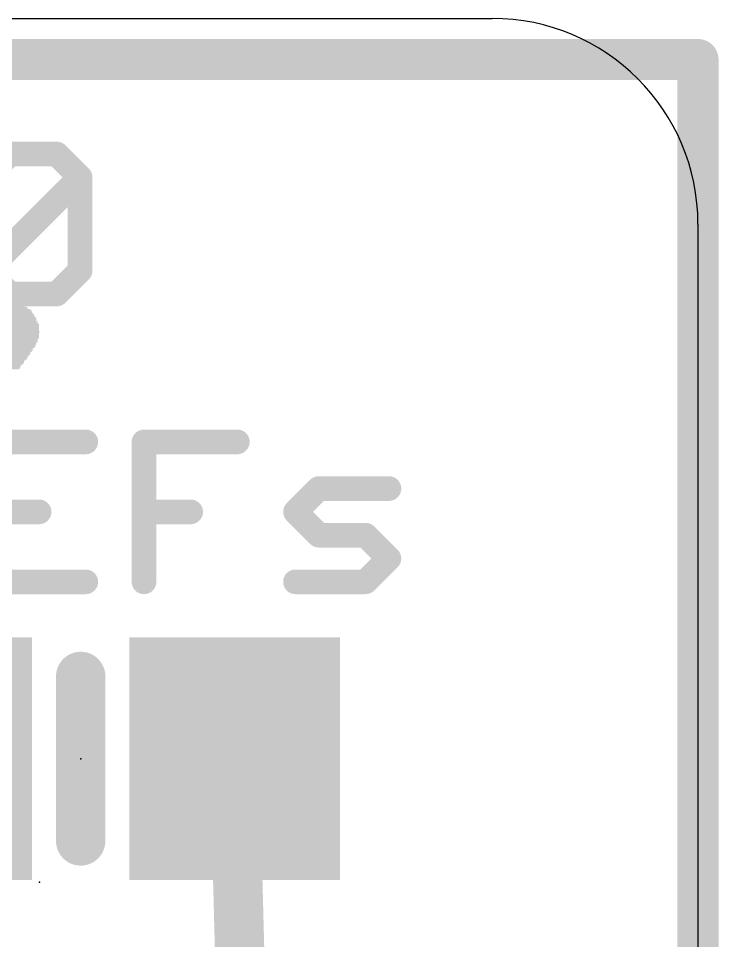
# Model space of a CAD drawing. Extents: x -0.1 to 12.8, y -0.1 to 16.5.
# Drawn here: x 8.51 to 12.83, y 10.81 to 16.51 of the extents above; entities that cross this region are included whole.
import ezdxf

# ---------------------------------------------------------------- set-up
doc = ezdxf.new("R2010")
doc.units = 0
for name, color, linetype in [('1', 12, 'CONTINUOUS'), ('20', 53, 'CONTINUOUS'), ('21', 40, 'CONTINUOUS'), ('22', 6, 'CONTINUOUS'), ('23', 40, 'CONTINUOUS'), ('24', 6, 'CONTINUOUS')]:
    doc.layers.add(name, color=color, linetype=linetype)

# ---------------------------------------------------------------- blocks, each defined once
blk = doc.blocks.new('RECT')
blk.add_solid([(-0.5, -0.5), (0.5, -0.5), (-0.5, 0.5), (0.5, 0.5)])

msp = doc.modelspace()

# ---------------------------------------------------------------- linework, layer by layer
at = {"layer": '1'}
for points, const_width in [([(0, 16.256), (12.7, 16.256)], 0.254), ([(12.7, 16.256), (12.7, 0)], 0.254), ([(9.84, 11.938), (9.906, 9.398)], 0.3048)]:
    msp.add_lwpolyline(points, dxfattribs=dict(at, const_width=const_width))
for points, const_width in [([(12.7635, 16.256, 1), (12.6365, 16.256)], 0.127), ([(12.7, 16.1925, 1), (12.7, 16.3195)], 0.127), ([(9.9162, 11.94, 1), (9.7638, 11.936)], 0.1524)]:
    msp.add_lwpolyline(points, format="xyb", dxfattribs=dict(at, const_width=const_width))
at = {"layer": '20'}
for p, q in [((1.27, 16.51), (11.43, 16.51)), ((12.7, 15.24), (12.7, 1.27))]:
    msp.add_line(p, q, dxfattribs=at)
msp.add_arc((11.43, 15.24), 1.27, 0, 90, dxfattribs=at)
at = {"layer": '21'}
for points, const_width in [([(8.3098, 15.5285), (8.4539, 15.6725)], 0.1524), ([(8.4539, 15.6725), (8.742, 15.6725)], 0.1524), ([(8.742, 15.6725), (8.886, 15.5285)], 0.1524), ([(8.3098, 14.9523), (8.886, 15.5285)], 0.1524), ([(8.886, 15.5285), (8.886, 14.9523)], 0.1524), ([(8.4539, 14.8082), (8.3098, 14.9523)], 0.1524), ([(8.886, 14.9523), (8.742, 14.8082)], 0.1524), ([(8.742, 14.8082), (8.4539, 14.8082)], 0.1524), ([(8.9212, 13.8945), (8.345, 13.8945)], 0.1524), ([(9.2805, 13.0302), (9.2805, 13.8945)], 0.1524), ([(9.2805, 13.8945), (9.8567, 13.8945)], 0.1524), ([(10.216, 13.4624), (10.3601, 13.6064)], 0.1524), ([(10.3601, 13.6064), (10.7923, 13.6064)], 0.1524), ([(8.345, 13.4624), (8.6331, 13.4624)], 0.1524), ([(9.2805, 13.4624), (9.5686, 13.4624)], 0.1524), ([(10.3601, 13.3183), (10.216, 13.4624)], 0.1524), ([(10.6482, 13.3183), (10.3601, 13.3183)], 0.1524), ([(10.7923, 13.1743), (10.6482, 13.3183)], 0.1524), ([(10.6482, 13.0302), (10.7923, 13.1743)], 0.1524), ([(8.345, 13.0302), (8.9212, 13.0302)], 0.1524), ([(10.216, 13.0302), (10.6482, 13.0302)], 0.1524), ([(8.89, 11.43), (8.89, 12.446)], 0.3048)]:
    msp.add_lwpolyline(points, dxfattribs=dict(at, const_width=const_width))
for points, const_width in [([(8.4808, 15.6456, 1), (8.4269, 15.6995)], 0.0762), ([(8.7689, 15.6995, 1), (8.715, 15.6456)], 0.0762), ([(8.742, 15.6344, 1), (8.742, 15.7106)], 0.0762), ([(8.9241, 15.5285, 1), (8.8479, 15.5285)], 0.0762), ([(8.913, 15.5015, 1), (8.8591, 15.5554)], 0.0762), ([(8.8591, 15.5015, 1), (8.913, 15.5554)], 0.0762), ([(8.8479, 14.9523, 1), (8.9241, 14.9523)], 0.0762), ([(8.913, 14.9253, 1), (8.8591, 14.9792)], 0.0762), ([(8.4269, 14.7813, 1), (8.4808, 14.8351)], 0.0762), ([(8.715, 14.8351, 1), (8.7689, 14.7813)], 0.0762), ([(8.742, 14.7701, 1), (8.742, 14.8463)], 0.0762), ([(8.9212, 13.8564, 1), (8.9212, 13.9326)], 0.0762), ([(9.3186, 13.8945, 1), (9.2424, 13.8945)], 0.0762), ([(9.2805, 13.9326, 1), (9.2805, 13.8564)], 0.0762), ([(9.8567, 13.8564, 1), (9.8567, 13.9326)], 0.0762), ([(10.3601, 13.6445, 1), (10.3601, 13.5683)], 0.0762), ([(10.387, 13.5795, 1), (10.3331, 13.6334)], 0.0762), ([(10.7923, 13.5683, 1), (10.7923, 13.6445)], 0.0762), ([(8.6331, 13.4243, 1), (8.6331, 13.5005)], 0.0762), ([(9.2805, 13.5005, 1), (9.2805, 13.4243)], 0.0762), ([(9.5686, 13.4243, 1), (9.5686, 13.5005)], 0.0762), ([(10.243, 13.4893, 1), (10.1891, 13.4354)], 0.0762), ([(10.1891, 13.4893, 1), (10.243, 13.4354)], 0.0762), ([(10.3601, 13.3564, 1), (10.3601, 13.2802)], 0.0762), ([(10.6751, 13.3453, 1), (10.6213, 13.2914)], 0.0762), ([(10.6482, 13.2802, 1), (10.6482, 13.3564)], 0.0762), ([(10.3331, 13.2914, 1), (10.387, 13.3453)], 0.0762), ([(10.8192, 13.1473, 1), (10.7653, 13.2012)], 0.0762), ([(10.7653, 13.1473, 1), (10.8192, 13.2012)], 0.0762), ([(8.9212, 12.9921, 1), (8.9212, 13.0683)], 0.0762), ([(10.216, 13.0683, 1), (10.216, 12.9921)], 0.0762), ([(10.6482, 12.9921, 1), (10.6482, 13.0683)], 0.0762), ([(9.2424, 13.0302, 1), (9.3186, 13.0302)], 0.0762), ([(10.6213, 13.0571, 1), (10.6751, 13.0033)], 0.0762), ([(8.9662, 12.446, 1), (8.8138, 12.446)], 0.1524), ([(8.8138, 11.43, 1), (8.9662, 11.43)], 0.1524)]:
    msp.add_lwpolyline(points, format="xyb", dxfattribs=dict(at, const_width=const_width))
at = {"layer": '23'}
msp.add_point((8.89, 11.938), dxfattribs=at)
at = {"layer": '24'}
msp.add_point((8.636, 11.176), dxfattribs=at)

# ---------------------------------------------------------------- block references
at = {"layer": '1', "xscale": 1.3, "yscale": 1.5, "rotation": 180}
for p in [(7.94, 11.938), (9.84, 11.938)]:
    msp.add_blockref('RECT', p, dxfattribs=at)
at = {"layer": '22', "rotation": 180}
for p, xscale, yscale in [((7.8893, 14.6965), 1.3945, 0.0077), ((7.9007, 14.7041), 1.3716, 0.0076), ((7.9083, 14.7117), 1.3411, 0.0076), ((7.9159, 14.7193), 1.2954, 0.0076), ((7.9274, 14.7269), 1.2573, 0.0076), ((7.935, 14.7346), 1.2115, 0.0077), ((7.9502, 14.7422), 1.1506, 0.0076), ((7.8359, 14.6355), 1.5774, 0.0076), ((7.8397, 14.6431), 1.5544, 0.0076), ((7.8473, 14.6507), 1.5392, 0.0076), ((7.8549, 14.6584), 1.524, 0.0077), ((7.8588, 14.666), 1.5011, 0.0076), ((7.8664, 14.6736), 1.4707, 0.0076), ((7.874, 14.6812), 1.4554, 0.0076), ((7.8816, 14.6888), 1.425, 0.0076), ((7.7978, 14.5822), 1.6688, 0.0077), ((7.8054, 14.5898), 1.6536, 0.0076), ((7.8093, 14.5974), 1.6459, 0.0076), ((7.8169, 14.605), 1.6307, 0.0076), ((7.8207, 14.6126), 1.6231, 0.0076), ((7.8283, 14.6203), 1.6078, 0.0077), ((7.8321, 14.6279), 1.585, 0.0076), ((7.7597, 14.5212), 1.7298, 0.0076), ((7.7635, 14.5288), 1.7222, 0.0076), ((7.7712, 14.5364), 1.7221, 0.0076), ((7.775, 14.5441), 1.7145, 0.0077), ((7.7788, 14.5517), 1.7069, 0.0076), ((7.7864, 14.5593), 1.6917, 0.0076), ((7.7902, 14.5669), 1.684, 0.0076), ((7.7978, 14.5745), 1.684, 0.0076), ((7.7178, 14.4679), 1.7526, 0.0077), ((7.7254, 14.4755), 1.7526, 0.0076), ((7.733, 14.4831), 1.7526, 0.0076), ((7.7368, 14.4907), 1.745, 0.0076), ((7.7445, 14.4983), 1.7449, 0.0076), ((7.7483, 14.506), 1.7373, 0.0077), ((7.7559, 14.5136), 1.7374, 0.0076), ((7.6759, 14.4069), 1.7602, 0.0076), ((7.6835, 14.4145), 1.7602, 0.0076), ((7.6873, 14.4221), 1.7526, 0.0076), ((7.6987, 14.4374), 1.7602, 0.0076), ((7.6949, 14.4298), 1.7526, 0.0077), ((7.7025, 14.445), 1.7526, 0.0076), ((7.7102, 14.4526), 1.7526, 0.0076), ((7.7178, 14.4602), 1.7526, 0.0076), ((7.6416, 14.3612), 1.7526, 0.0076), ((7.6416, 14.3536), 1.7526, 0.0077), ((7.6492, 14.3688), 1.7526, 0.0076), ((7.6606, 14.384), 1.7602, 0.0076), ((7.6568, 14.3764), 1.7526, 0.0076), ((7.6644, 14.3917), 1.7526, 0.0077), ((7.6721, 14.3993), 1.7526, 0.0076), ((7.634, 14.3459), 1.7526, 0.0076)]:
    msp.add_blockref('RECT', p, dxfattribs=dict(at, xscale=xscale, yscale=yscale))

doc.saveas('drawing.dxf')
